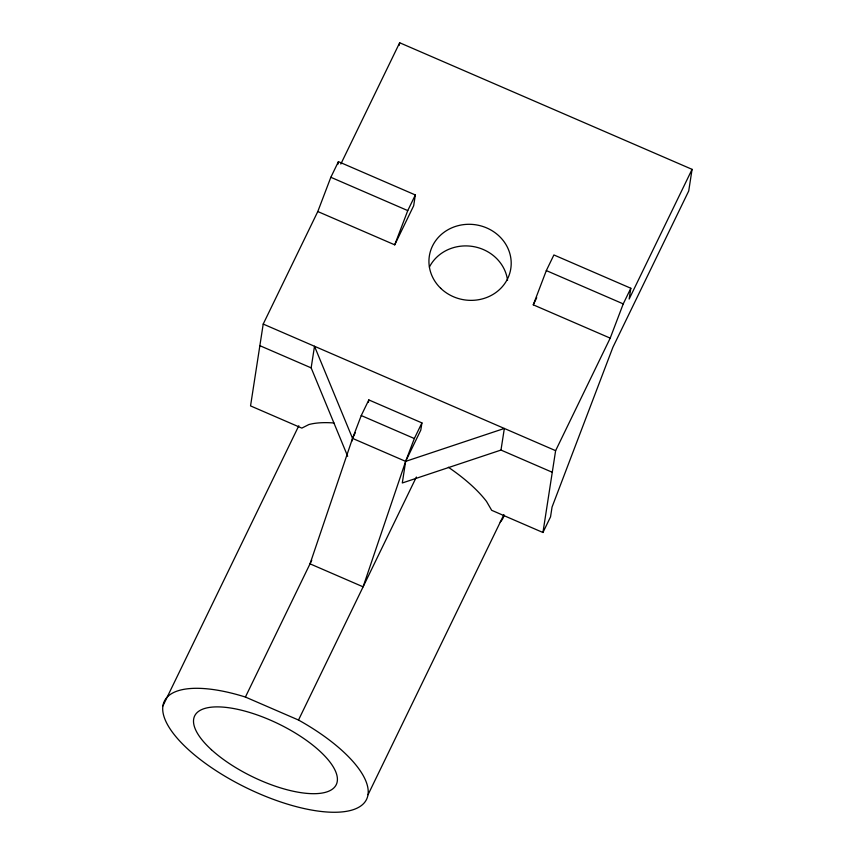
<?xml version="1.0" encoding="UTF-8"?>
<svg xmlns="http://www.w3.org/2000/svg" width="855" height="855" viewBox="0 0 855 855"><rect width="100%" height="100%" fill="white"/><g stroke="black" fill="none" stroke-linecap="round" stroke-linejoin="round"><path stroke-width="1.28" d="M317.793 211.538L394.721 244.84L413.67 205.766L415.338 194.961L338.42 161.659L330.842 177.284L317.793 211.538L263.212 324.066L250.547 405.901L301.826 428.109L308.89 424.54A112.4 42.087 25.9 0 1 333.974 422.99M338.046 164.064L338.42 161.659M347.686 456.303L311.156 367.874L314.501 346.264L352.549 438.38L352.153 440.924M399.274 45.294L399.67 42.75L692.069 169.343L688.724 190.954L612.917 347.237L552.052 507.068L550.535 516.869L542.946 532.494L491.668 510.296L486.527 501.447A112.4 42.087 25.9 0 0 448.373 467.258M368.452 402.32L368.826 399.916L421.921 422.904L420.799 430.108L405.644 461.369L363.108 586.829L310.023 563.84L352.549 438.38L361.248 415.551L368.826 399.916M421.921 422.904L414.333 438.53L405.644 461.369L402.299 482.979L500.987 450.061L504.343 428.451L405.644 461.369L352.549 438.38L355.359 432.587M542.946 532.494L555.622 450.66L610.203 338.131L623.242 303.888L630.83 288.253L553.901 254.95L546.324 270.586L533.274 304.829L610.203 338.131M630.83 288.253L629.152 299.058L692.069 169.343M394.721 244.84L407.76 210.597L415.338 194.961M340.824 164.053L399.67 42.75M162.931 705.888L298.801 425.769M245.406 697.049L298.502 720.038A112.4 42.087 25.9 0 1 345.666 811.459A112.4 42.087 25.9 0 1 177.637 738.709A112.4 42.087 25.9 0 1 245.406 697.049L311.754 560.26M298.502 720.038L416.374 477.026M533.274 304.829L536.726 297.722M368.056 794.69L503.926 514.582M330.842 177.284L407.76 210.597M546.324 270.586L623.242 303.888M263.212 324.066L555.622 450.66M259.867 345.677L311.156 367.874M500.987 450.061L552.277 472.27M361.248 415.551L414.333 438.53M503.948 515.811A112.4 42.087 25.9 0 1 500.196 522.159M429.413 267.049A41.211 37.962 8.8 0 1 473.146 246.529A41.211 37.962 8.8 0 1 507.549 280.28M211.409 749.707A78.681 29.455 25.9 0 0 333.632 788.139A78.681 29.455 25.9 0 0 251.434 713.017A78.681 29.455 25.9 0 0 211.409 749.707M440.699 288.285A41.211 37.962 8.8 0 0 509.698 273.44A41.211 37.962 8.8 0 0 459.798 225.271A41.211 37.962 8.8 0 0 440.699 288.285"/></g></svg>
